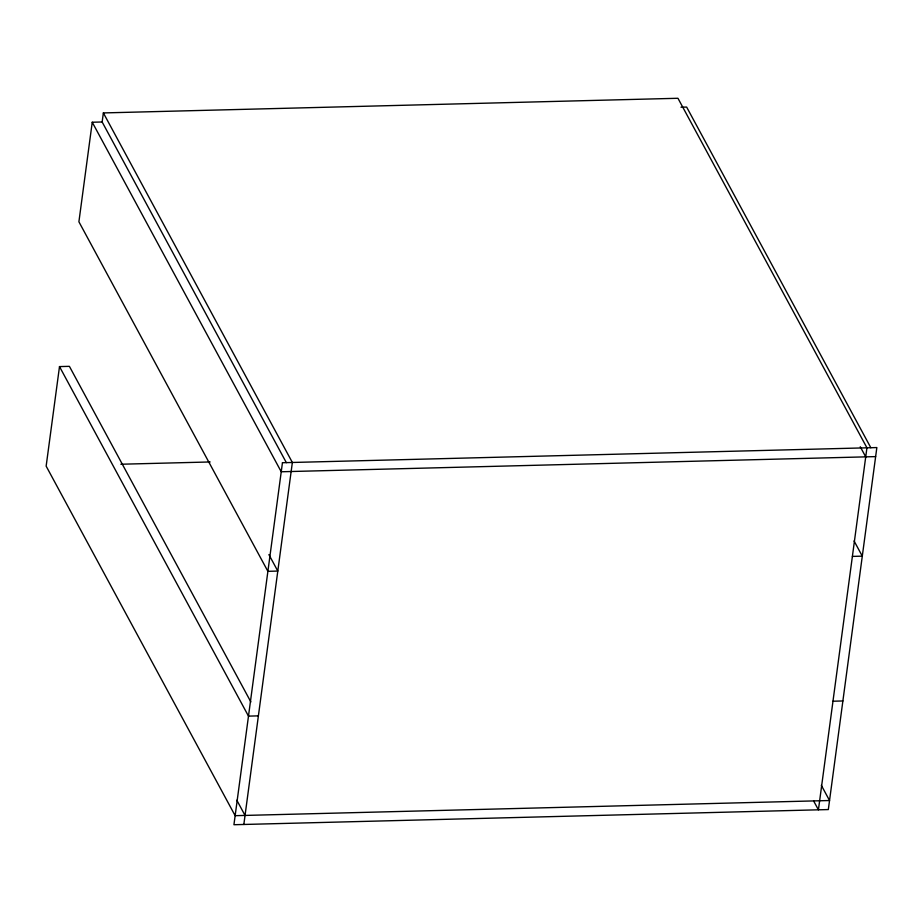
<?xml version="1.0" encoding="UTF-8"?>
<svg xmlns="http://www.w3.org/2000/svg" width="923" height="923" viewBox="0 0 923 923"><rect width="100%" height="100%" fill="white"/><g stroke="black" fill="none" stroke-linecap="round" stroke-linejoin="round"><path stroke-width="1.38" d="M250.86 701.942L69.398 366.339L59.499 366.593L46.15 466.138L235.146 815.678L829.546 800.518L821.32 785.311M286.349 462.654L102.153 121.986L92.242 122.24L78.905 221.785L267.889 571.325L277.8 571.072L268.905 554.608M102.153 121.986L103.364 112.929L677.955 98.276L866.939 447.805L818.424 809.817L813.625 800.945M243.834 824.47L292.36 462.469L103.364 112.929M680.978 107.218L686.643 107.068L870.839 447.747M120.855 464.234L210.144 461.962M875.639 456.608L281.238 471.768L92.242 122.24M852.39 556.407L862.29 556.154L854.075 540.959M258.394 715.867L248.483 716.121L59.499 366.593M832.973 701.215L842.884 700.961M860.248 446.732L865.728 456.862M236.83 800.229L245.045 815.424M282.45 462.723L233.934 824.724L828.323 809.563L876.85 447.563L282.45 462.723"/></g></svg>
